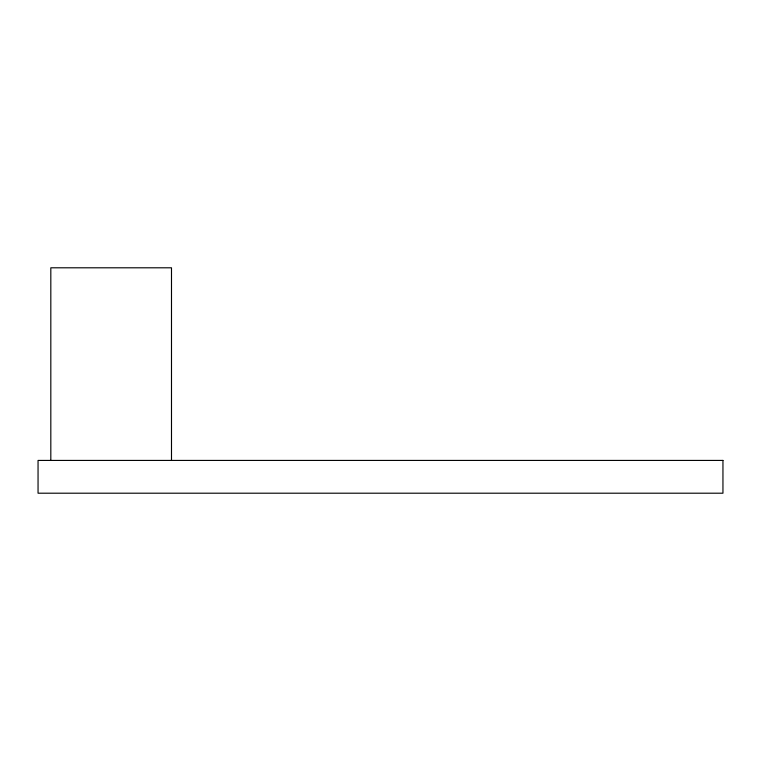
<?xml version="1.0" encoding="UTF-8"?>
<svg xmlns="http://www.w3.org/2000/svg" width="761" height="761" viewBox="0 0 761 761"><rect width="100%" height="100%" fill="white"/><g stroke="black" fill="none" stroke-linecap="round" stroke-linejoin="round"><path stroke-width="1.14" d="M171.491 460.424L171.491 267.796L50.816 267.796L50.816 460.424M722.95 460.424L38.05 460.424L38.05 493.204L722.95 493.204L722.95 460.424"/></g></svg>
